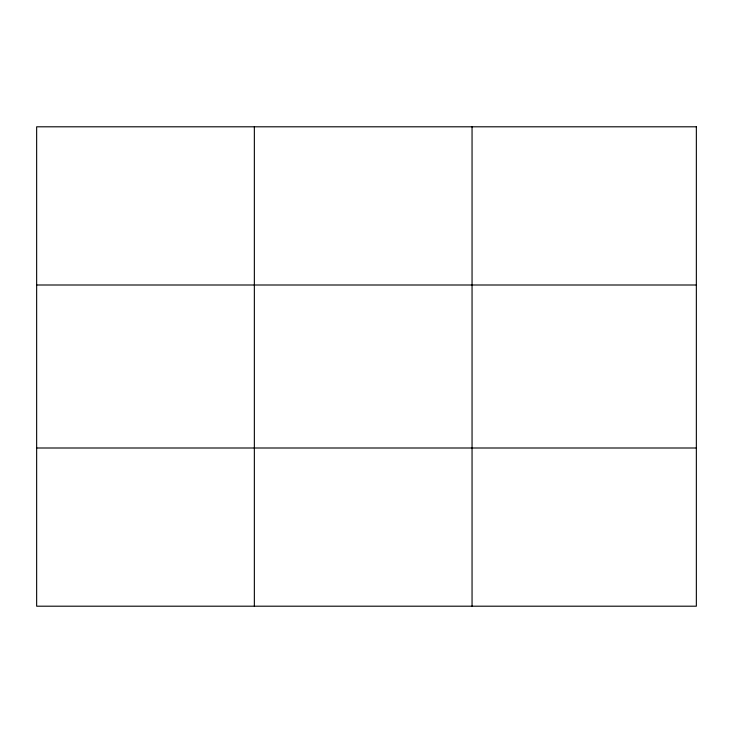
<?xml version="1.0" encoding="UTF-8"?>
<svg xmlns="http://www.w3.org/2000/svg" width="733" height="733" viewBox="0 0 733 733"><rect width="100%" height="100%" fill="white"/><g stroke="black" fill="none" stroke-linecap="round" stroke-linejoin="round"><path stroke-width="1.1" d="M254.351 606.2L254.351 126.8M472.052 606.2L472.052 126.8M36.65 285L696.35 285M36.65 448L696.35 448M696.35 126.8L696.35 606.2L36.65 606.2L36.65 126.8L696.35 126.8"/></g></svg>
